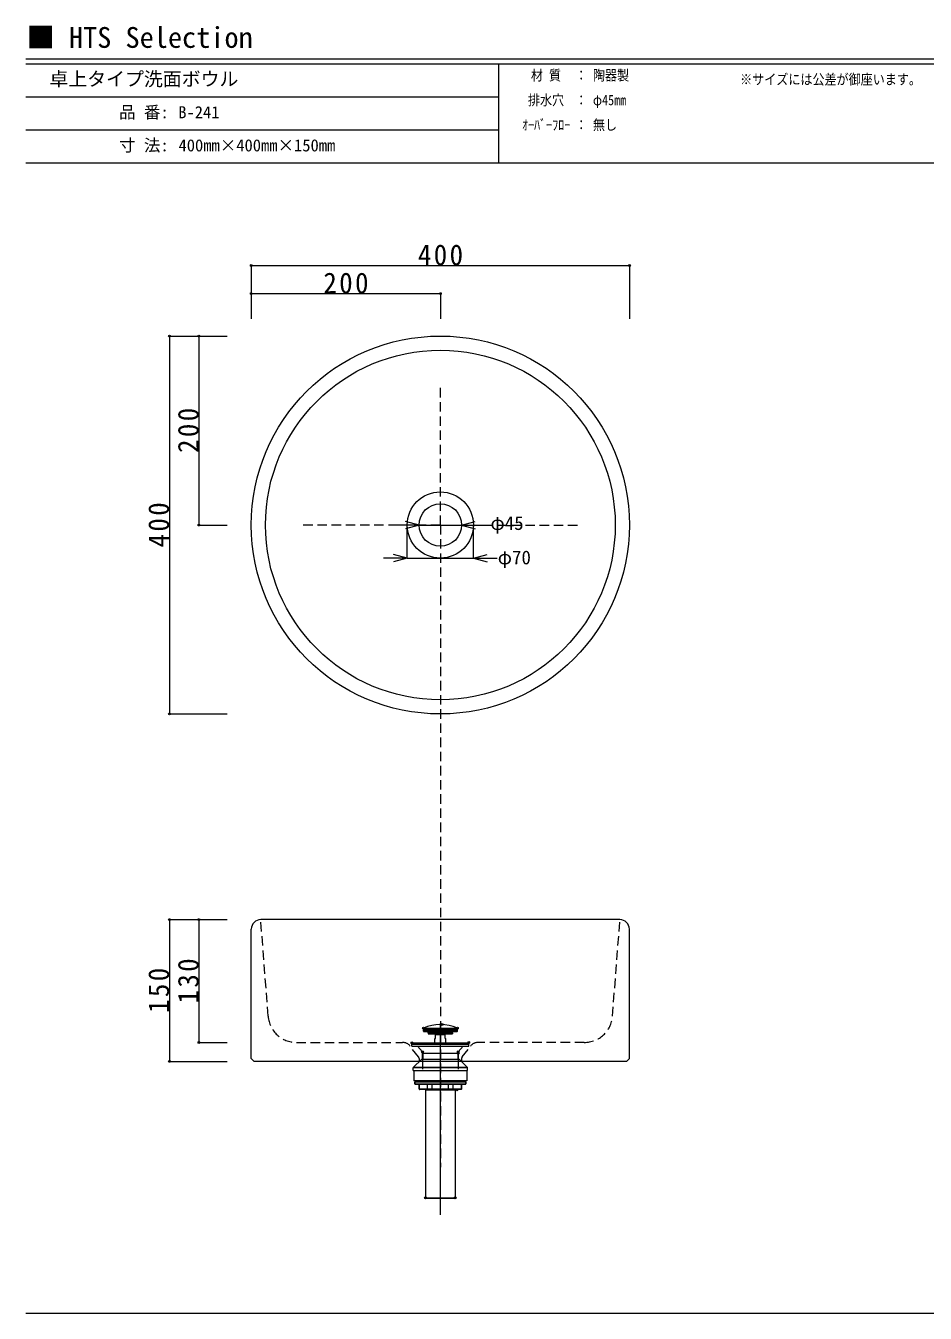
# Model space of a CAD drawing. Units: millimetres, scale not verified. Extents: x -1002 to 1002, y -687 to 676.
# Drawn here: x -1002 to -51, y -687 to 676 of the extents above; entities that cross this region are included whole.
import ezdxf
from ezdxf.enums import TextEntityAlignment as Align

# ---------------------------------------------------------------- set-up
doc = ezdxf.new("R2010")
doc.units = ezdxf.units.MM
doc.header["$LTSCALE"] = 5
doc.header["$PDMODE"] = 32
doc.header["$PDSIZE"] = 2
doc.linetypes.add('DASHED2', pattern=[3, 2, -1])
doc.layers.add('F-0', color=7, linetype='Continuous', lineweight=15)
doc.styles.add('ＭＳ ゴシック', font='')
doc.styles.get('ＭＳ ゴシック').set_extended_font_data('MS Gothic')

msp = doc.modelspace()

# ---------------------------------------------------------------- linework, layer by layer
at = {"layer": 'F-0'}
for p, q in [((1002.034, 640.036), (-1002.086, 640.036)), ((1002.034, 635.036), (-1002.086, 635.036)), ((-502.086, 635.036), (-502.086, 530.036)), ((-502.086, 600.036), (-1002.086, 600.036)), ((-502.086, 565.036), (-1002.086, 565.036)), ((1002.034, 530.036), (-1002.086, 530.036)), ((-763.502, 421.769), (-363.502, 421.769)), ((-763.502, 421.769), (-763.502, 365.4)), ((-363.502, 421.769), (-363.502, 365.4)), ((-763.502, 392.033), (-563.502, 392.033)), ((-763.502, 392.033), (-763.502, 365.4)), ((-563.502, 392.033), (-563.502, 365.4)), ((-850.125, 347.187), (-850.125, -52.813)), ((-850.125, 347.187), (-789.031, 347.187)), ((-818.868, 347.187), (-818.868, 147.187)), ((-818.868, 347.187), (-789.031, 347.187)), ((-586.002, 147.187), (-600.491, 151.069)), ((-541.002, 147.187), (-526.513, 151.069)), ((-818.868, 147.187), (-789.031, 147.187)), ((-586.002, 147.187), (-611.002, 147.187)), ((-586.002, 147.187), (-600.491, 143.305)), ((-598.502, 112.187), (-598.502, 147.187)), ((-586.002, 147.187), (-541.002, 147.187)), ((-541.002, 147.187), (-516.002, 147.187)), ((-541.002, 147.187), (-526.513, 143.305)), ((-528.502, 112.187), (-528.502, 147.187)), ((-598.502, 112.187), (-623.502, 112.187)), ((-598.502, 112.187), (-612.991, 116.069)), ((-598.502, 112.187), (-612.991, 108.305)), ((-598.502, 112.187), (-528.502, 112.187)), ((-528.502, 112.187), (-514.013, 116.069)), ((-528.502, 112.187), (-503.502, 112.187)), ((-528.502, 112.187), (-514.013, 108.305)), ((-850.125, -52.813), (-789.031, -52.813)), ((-850.125, -270.464), (-850.125, -420.464)), ((-850.125, -270.464), (-789.031, -270.464)), ((-818.868, -270.464), (-818.868, -400.464)), ((-818.868, -270.464), (-789.031, -270.464)), ((-373.502, -270.464), (-753.502, -270.464)), ((-763.502, -417.464), (-763.502, -280.464)), ((-363.502, -417.464), (-363.502, -280.464)), ((-563.502, -582.889), (-563.502, -380.452)), ((-581.502, -385.444), (-545.502, -385.444)), ((-581.502, -385.444), (-581.502, -386.444)), ((-581.502, -386.444), (-545.502, -386.444)), ((-581.502, -387.144), (-545.502, -387.144)), ((-581.502, -388.444), (-581.502, -387.144)), ((-581.502, -388.444), (-545.502, -388.444)), ((-581.301, -386.944), (-545.702, -386.944)), ((-581.002, -388.944), (-546.002, -388.944)), ((-576.502, -386.944), (-576.502, -386.444)), ((-576.502, -390.444), (-576.502, -388.944)), ((-576.502, -390.444), (-550.502, -390.444)), ((-576.502, -390.444), (-550.502, -390.444)), ((-576.502, -390.444), (-576.502, -391.444)), ((-576.502, -391.444), (-550.502, -391.444)), ((-568.502, -396.444), (-568.502, -391.449)), ((-558.502, -392.444), (-568.502, -392.444)), ((-558.502, -396.444), (-558.502, -391.449)), ((-550.502, -386.944), (-550.502, -386.444)), ((-550.502, -390.444), (-550.502, -388.944)), ((-550.502, -390.444), (-550.502, -391.444)), ((-545.502, -385.444), (-545.502, -386.444)), ((-545.502, -388.444), (-545.502, -387.144)), ((-818.868, -400.464), (-789.031, -400.464)), ((-593.502, -400.794), (-533.502, -400.794)), ((-593.502, -402.094), (-593.502, -400.794)), ((-593.502, -402.094), (-533.502, -402.094)), ((-592.02, -402.322), (-593.502, -402.094)), ((-592.02, -402.322), (-593.502, -402.094)), ((-593.502, -402.322), (-533.502, -402.322)), ((-593.502, -404.322), (-593.502, -402.322)), ((-593.502, -404.322), (-533.502, -404.322)), ((-582.502, -410.422), (-587.752, -404.322)), ((-569.402, -396.444), (-568.502, -396.444)), ((-569.402, -400.794), (-569.402, -396.444)), ((-558.502, -396.444), (-557.602, -396.444)), ((-557.602, -400.794), (-557.602, -396.444)), ((-544.502, -410.422), (-539.252, -404.322)), ((-534.983, -402.322), (-533.502, -402.094)), ((-534.983, -402.322), (-533.502, -402.094)), ((-533.502, -402.094), (-533.502, -400.794)), ((-533.502, -404.322), (-533.502, -402.322)), ((-850.125, -420.464), (-789.031, -420.464)), ((-763.502, -417.464), (-760.502, -420.464)), ((-366.502, -420.464), (-760.502, -420.464)), ((-592.193, -427.054), (-583.252, -418.112)), ((-583.252, -418.112), (-543.752, -418.112)), ((-582.502, -417.794), (-582.502, -410.422)), ((-582.502, -417.794), (-582.502, -410.422)), ((-544.502, -412.112), (-582.502, -412.112)), ((-582.502, -418.112), (-582.502, -412.112)), ((-582.502, -418.112), (-582.502, -412.112)), ((-582.502, -412.222), (-582.502, -428.589)), ((-582.002, -412.112), (-582.002, -418.112)), ((-545.002, -412.112), (-545.002, -418.112)), ((-544.502, -417.794), (-544.502, -410.422)), ((-544.502, -418.112), (-544.502, -412.112)), ((-544.502, -412.222), (-544.502, -428.589)), ((-534.81, -427.054), (-543.752, -418.112)), ((-366.502, -420.464), (-363.502, -417.464)), ((-534.752, -427.195), (-592.252, -427.195)), ((-592.252, -430.112), (-592.252, -427.195)), ((-592.252, -430.112), (-534.752, -430.112)), ((-534.81, -427.054), (-592.193, -427.054)), ((-591.502, -430.112), (-591.502, -441.112)), ((-535.502, -430.112), (-535.502, -441.112)), ((-534.752, -430.112), (-534.752, -427.195)), ((-535.502, -441.112), (-591.501, -441.112)), ((-590.502, -442.112), (-536.502, -442.112)), ((-590.502, -444.212), (-536.502, -444.212)), ((-590.002, -444.712), (-537.002, -444.712)), ((-589.752, -442.112), (-589.752, -441.112)), ((-586.002, -444.712), (-586.002, -449.612)), ((-586.002, -449.612), (-541.002, -449.612)), ((-585.822, -449.612), (-585.822, -444.712)), ((-577.122, -449.612), (-577.122, -444.712)), ((-572.201, -449.612), (-572.201, -444.712)), ((-554.802, -449.612), (-554.802, -444.712)), ((-549.882, -449.612), (-549.882, -444.712)), ((-541.182, -449.612), (-541.182, -444.712)), ((-541.002, -444.712), (-541.002, -449.612)), ((-537.252, -442.112), (-537.252, -441.112)), ((-541.502, -450.112), (-585.502, -450.112)), ((-579.252, -450.112), (-579.252, -564.912)), ((-579.252, -450.612), (-547.752, -450.612)), ((-579.002, -450.612), (-579.002, -450.112)), ((-548.002, -450.612), (-548.002, -450.112)), ((-547.752, -450.112), (-547.752, -564.912)), ((-579.252, -564.912), (-547.752, -564.912)), ((-579.051, -565.112), (-579.252, -564.912)), ((-579.051, -565.112), (-547.952, -565.112)), ((-547.952, -565.112), (-547.752, -564.912)), ((-1002.086, -687.064), (1002.034, -687.064))]:
    msp.add_line(p, q, dxfattribs=at)
at = {"layer": 'F-0', "linetype": 'DASHED2'}
for p, q in [((-563.502, 147.187), (-563.502, 297.187)), ((-563.502, 147.187), (-713.502, 147.187)), ((-563.502, 147.187), (-563.502, -2.813)), ((-563.502, 147.187), (-413.502, 147.187)), ((-563.502, -2.813), (-563.502, -532.427)), ((-745.632, -372.765), (-753.502, -270.464)), ((-381.371, -372.765), (-373.502, -270.464)), ((-715.721, -400.464), (-603.379, -400.464)), ((-586.638, -415.65), (-595.499, -404.308)), ((-540.366, -415.65), (-531.504, -404.308)), ((-411.283, -400.464), (-523.624, -400.464)), ((-586.002, -417.497), (-586.002, -420.464)), ((-541.002, -417.497), (-541.002, -420.464))]:
    msp.add_line(p, q, dxfattribs=at)
at = {"layer": 'F-0'}
for points in [[(-590.502, -442.112), (-590.502, -444.212), (-590.502, -442.112)], [(-585.822, -449.612), (-585.821, -449.63), (-585.82, -449.648), (-585.819, -449.666), (-585.816, -449.684), (-585.814, -449.702), (-585.81, -449.72), (-585.806, -449.738), (-585.801, -449.756), (-585.796, -449.773), (-585.79, -449.791), (-585.783, -449.808), (-585.776, -449.824), (-585.768, -449.841), (-585.76, -449.857), (-585.751, -449.873), (-585.741, -449.889), (-585.731, -449.904), (-585.72, -449.919), (-585.709, -449.933), (-585.697, -449.948), (-585.684, -449.961), (-585.671, -449.974), (-585.658, -449.987), (-585.644, -449.999), (-585.63, -450.01), (-585.616, -450.021), (-585.601, -450.032), (-585.585, -450.042), (-585.57, -450.051), (-585.554, -450.06), (-585.538, -450.068), (-585.521, -450.075)], [(-577.122, -449.612), (-577.122, -449.627), (-577.121, -449.641), (-577.12, -449.656), (-577.119, -449.67), (-577.118, -449.684), (-577.116, -449.699), (-577.114, -449.713), (-577.111, -449.727), (-577.109, -449.742), (-577.106, -449.756), (-577.102, -449.77), (-577.099, -449.784), (-577.094, -449.798), (-577.09, -449.812), (-577.085, -449.825), (-577.08, -449.839), (-577.075, -449.852), (-577.069, -449.866), (-577.063, -449.879), (-577.057, -449.892), (-577.05, -449.904), (-577.043, -449.917), (-577.035, -449.929), (-577.027, -449.941), (-577.019, -449.953), (-577.01, -449.965), (-577.001, -449.976), (-576.992, -449.988), (-576.982, -449.998), (-576.972, -450.009), (-576.962, -450.019), (-576.951, -450.029), (-576.94, -450.038), (-576.928, -450.047), (-576.917, -450.055), (-576.905, -450.063), (-576.892, -450.071), (-576.879, -450.078), (-576.866, -450.084)], [(-572.201, -449.612), (-572.201, -449.622), (-572.201, -449.631), (-572.201, -449.64), (-572.201, -449.65), (-572.201, -449.659), (-572.201, -449.668), (-572.201, -449.678), (-572.2, -449.687), (-572.2, -449.696), (-572.2, -449.706), (-572.199, -449.715), (-572.199, -449.724), (-572.198, -449.734), (-572.198, -449.743), (-572.197, -449.752), (-572.197, -449.762), (-572.196, -449.771), (-572.196, -449.78), (-572.195, -449.79), (-572.194, -449.799), (-572.193, -449.808), (-572.193, -449.818), (-572.192, -449.827), (-572.191, -449.836), (-572.19, -449.845), (-572.189, -449.855), (-572.188, -449.864), (-572.187, -449.873), (-572.186, -449.882), (-572.185, -449.892), (-572.183, -449.901), (-572.182, -449.91), (-572.18, -449.919), (-572.179, -449.929), (-572.177, -449.938), (-572.176, -449.947), (-572.174, -449.956), (-572.172, -449.966), (-572.17, -449.975)], [(-554.802, -449.612), (-554.802, -449.622), (-554.802, -449.631), (-554.802, -449.64), (-554.802, -449.65), (-554.802, -449.659), (-554.802, -449.668), (-554.803, -449.678), (-554.803, -449.687), (-554.803, -449.696), (-554.804, -449.706), (-554.804, -449.715), (-554.804, -449.724), (-554.805, -449.734), (-554.805, -449.743), (-554.806, -449.752), (-554.806, -449.762), (-554.807, -449.771), (-554.808, -449.78), (-554.808, -449.79), (-554.809, -449.799), (-554.81, -449.808), (-554.811, -449.818), (-554.811, -449.827), (-554.812, -449.836), (-554.813, -449.845), (-554.814, -449.855), (-554.815, -449.864), (-554.816, -449.873), (-554.818, -449.882), (-554.819, -449.892), (-554.82, -449.901), (-554.821, -449.91), (-554.823, -449.919), (-554.824, -449.929), (-554.826, -449.938), (-554.828, -449.947), (-554.829, -449.956), (-554.831, -449.966), (-554.833, -449.975)], [(-549.882, -449.612), (-549.882, -449.627), (-549.882, -449.641), (-549.883, -449.656), (-549.884, -449.67), (-549.886, -449.684), (-549.887, -449.699), (-549.889, -449.713), (-549.892, -449.727), (-549.895, -449.742), (-549.898, -449.756), (-549.901, -449.77), (-549.905, -449.784), (-549.909, -449.798), (-549.913, -449.812), (-549.918, -449.825), (-549.923, -449.839), (-549.928, -449.852), (-549.934, -449.866), (-549.94, -449.879), (-549.947, -449.892), (-549.954, -449.904), (-549.961, -449.917), (-549.968, -449.929), (-549.976, -449.941), (-549.984, -449.953), (-549.993, -449.965), (-550.002, -449.976), (-550.011, -449.988), (-550.021, -449.998), (-550.031, -450.009), (-550.041, -450.019), (-550.052, -450.029), (-550.063, -450.038), (-550.075, -450.047), (-550.087, -450.055), (-550.099, -450.063), (-550.111, -450.071), (-550.124, -450.078), (-550.137, -450.084)], [(-541.182, -449.612), (-541.182, -449.63), (-541.183, -449.648), (-541.185, -449.666), (-541.187, -449.684), (-541.19, -449.702), (-541.193, -449.72), (-541.197, -449.738), (-541.202, -449.756), (-541.208, -449.773), (-541.214, -449.791), (-541.22, -449.808), (-541.227, -449.824), (-541.235, -449.841), (-541.244, -449.857), (-541.253, -449.873), (-541.262, -449.889), (-541.273, -449.904), (-541.283, -449.919), (-541.295, -449.933), (-541.307, -449.948), (-541.319, -449.961), (-541.332, -449.974), (-541.345, -449.987), (-541.359, -449.999), (-541.373, -450.01), (-541.388, -450.021), (-541.403, -450.032), (-541.418, -450.042), (-541.433, -450.051), (-541.449, -450.06), (-541.466, -450.068), (-541.482, -450.075)], [(-536.502, -442.112), (-536.502, -444.212), (-536.502, -442.112)], [(-585.496, -450.085), (-585.49, -450.087), (-585.484, -450.089), (-585.477, -450.091), (-585.471, -450.093), (-585.464, -450.095), (-585.458, -450.097), (-585.451, -450.098), (-585.445, -450.1), (-585.438, -450.101), (-585.432, -450.103), (-585.425, -450.104), (-585.418, -450.105), (-585.412, -450.106), (-585.405, -450.107), (-585.398, -450.108), (-585.392, -450.109), (-585.385, -450.11), (-585.378, -450.111), (-585.372, -450.111), (-585.365, -450.112), (-585.358, -450.112), (-585.351, -450.112), (-585.345, -450.112), (-585.338, -450.112)], [(-576.866, -450.084), (-576.853, -450.09), (-576.839, -450.095), (-576.825, -450.099), (-576.811, -450.103), (-576.797, -450.106), (-576.783, -450.109), (-576.768, -450.111), (-576.754, -450.112), (-576.739, -450.112)], [(-572.17, -449.975), (-572.168, -449.984), (-572.166, -449.993), (-572.164, -450.002), (-572.161, -450.011), (-572.159, -450.02), (-572.156, -450.029), (-572.154, -450.038), (-572.151, -450.046), (-572.148, -450.055), (-572.144, -450.064), (-572.14, -450.073), (-572.135, -450.082), (-572.13, -450.091), (-572.124, -450.099), (-572.117, -450.106), (-572.109, -450.111), (-572.1, -450.112)], [(-554.833, -449.975), (-554.835, -449.984), (-554.837, -449.993), (-554.84, -450.002), (-554.842, -450.011), (-554.844, -450.02), (-554.847, -450.029), (-554.85, -450.038), (-554.852, -450.046), (-554.856, -450.055), (-554.859, -450.064), (-554.863, -450.073), (-554.868, -450.082), (-554.873, -450.091), (-554.879, -450.099), (-554.886, -450.106), (-554.894, -450.111), (-554.903, -450.112)], [(-550.137, -450.084), (-550.151, -450.09), (-550.164, -450.095), (-550.178, -450.099), (-550.192, -450.103), (-550.206, -450.106), (-550.221, -450.109), (-550.235, -450.111), (-550.25, -450.112), (-550.264, -450.112)], [(-541.507, -450.085), (-541.513, -450.087), (-541.519, -450.089), (-541.526, -450.091), (-541.532, -450.093), (-541.539, -450.095), (-541.545, -450.097), (-541.552, -450.098), (-541.558, -450.1), (-541.565, -450.101), (-541.572, -450.103), (-541.578, -450.104), (-541.585, -450.105), (-541.592, -450.106), (-541.598, -450.107), (-541.605, -450.108), (-541.612, -450.109), (-541.618, -450.11), (-541.625, -450.111), (-541.632, -450.111), (-541.638, -450.112), (-541.645, -450.112), (-541.652, -450.112), (-541.659, -450.112), (-541.665, -450.112)]]:
    msp.add_lwpolyline(points, dxfattribs=at)
for radius in [200, 185, 35, 22.5]:
    msp.add_circle((-563.502, 147.187), radius, dxfattribs=at)
for centre, radius, start, end in [((-753.502, -280.464), 10, 90, 180), ((-373.502, -280.464), 10, 0, 90), ((-563.502, -423.944), 42.5, 64.94238, 115.05762), ((-581.302, -387.144), 0.2, 90, 180), ((-581.002, -388.444), 0.5, 180, 270), ((-546.002, -388.444), 0.5, 270, 0), ((-545.702, -387.144), 0.2, 0, 90), ((-592.052, -427.195), 0.2, 135, 180), ((-534.952, -427.195), 0.2, 0, 45), ((-590.002, -444.212), 0.5, 180, 270), ((-585.502, -449.612), 0.5, 180, 270), ((-541.502, -449.612), 0.5, 270, 0), ((-537.002, -444.212), 0.5, 270, 0), ((-585.338, -449.642), 0.47, 247.09102, 250.33614), ((-541.665, -449.642), 0.47, 289.66386, 292.90898)]:
    msp.add_arc(centre, radius, start, end, dxfattribs=at)
at = {"layer": 'F-0', "linetype": 'DASHED2'}
for centre, radius, start, end in [((-715.721, -370.464), 30, 184.39871, 270), ((-411.283, -370.464), 30, 270, 355.60129), ((-603.379, -410.464), 10, 37.99873, 90), ((-523.624, -410.464), 10, 90, 142.00127), ((-589.002, -417.497), 3, 0, 37.99873), ((-538.002, -417.497), 3, 142.00127, 180)]:
    msp.add_arc(centre, radius, start, end, dxfattribs=at)
at = {"layer": 'F-0'}
for p in [(-763.502, 421.769), (-363.502, 421.769), (-763.502, 392.033), (-563.502, 392.033), (-850.125, 347.187), (-818.868, 347.187), (-818.868, 147.187), (-850.125, -52.813), (-850.125, -270.464), (-818.868, -270.464), (-561.644, -381.444), (-581.502, -385.286), (-545.502, -385.286), (-818.868, -400.464), (-593.502, -400.794), (-533.502, -400.464), (-850.125, -420.464), (-582.502, -410.422), (-544.502, -410.422), (-544.502, -411.908), (-545.894, -450.612), (-579.252, -564.912), (-547.752, -564.912)]:
    msp.add_point(p, dxfattribs=at)

# ---------------------------------------------------------------- texts
at = {"layer": 'F-0', "style": 'ＭＳ ゴシック'}
for s, height, p in [('■ HTS Selection', 21.99, (-1001.367, 645.583)), ('卓上タイプ洗面ボウル', 14.66, (-977.086, 607.536)), ('品 番:', 12.83, (-903.336, 573.786)), ('B-241', 12.83, (-840.774, 573.786)), ('寸 法:', 12.83, (-903.336, 538.786)), ('400mm×400mm×150mm', 12.83, (-840.487, 538.739)), ('φ45', 14.66, (-510.493, 137.533)), ('φ70', 14.66, (-502.813, 101.154))]:
    msp.add_text(s, height=height, dxfattribs=at).set_placement(p, align=Align.BOTTOM_LEFT)
at = {"layer": 'F-0', "style": 'ＭＳ ゴシック', "width": 0.85}
for s, p in [('材 質', (-467.711, 614.411)), ('：', (-420.836, 614.411)), ('陶器製', (-402.086, 614.411)), ('※サイズには公差が御座います。', (-246.359, 610.036)), ('排水穴', (-470.836, 588.161)), ('：', (-420.836, 588.161)), ('φ45mm', (-402.086, 588.161)), ('ｵｰﾊﾞｰﾌﾛｰ', (-477.086, 561.911)), ('：', (-420.836, 561.911)), ('無し', (-402.086, 561.911))]:
    msp.add_text(s, height=11, dxfattribs=at).set_placement(p, align=Align.BOTTOM_LEFT)
at = {"layer": 'F-0', "color": 3, "char_height": 21.99, "attachment_point": 7, "style": 'ＭＳ ゴシック'}
for s, insert in [('\\T1.18;\\W0.95;400', (-587.252, 421.769)), ('\\T1.18;\\W0.95;200', (-687.252, 392.033))]:
    msp.add_mtext(s, dxfattribs=dict(at, insert=insert))
at = {"layer": 'F-0', "color": 3, "char_height": 21.99, "attachment_point": 7, "rotation": 90, "style": 'ＭＳ ゴシック'}
for s, insert in [('\\T1.18;\\W0.95;200', (-818.868, 223.437)), ('\\T1.18;\\W0.95;400', (-850.125, 123.437)), ('\\T1.18;\\W0.95;130', (-818.868, -359.214)), ('\\T1.18;\\W0.95;150', (-850.125, -369.214))]:
    msp.add_mtext(s, dxfattribs=dict(at, insert=insert))

doc.saveas('drawing.dxf')
